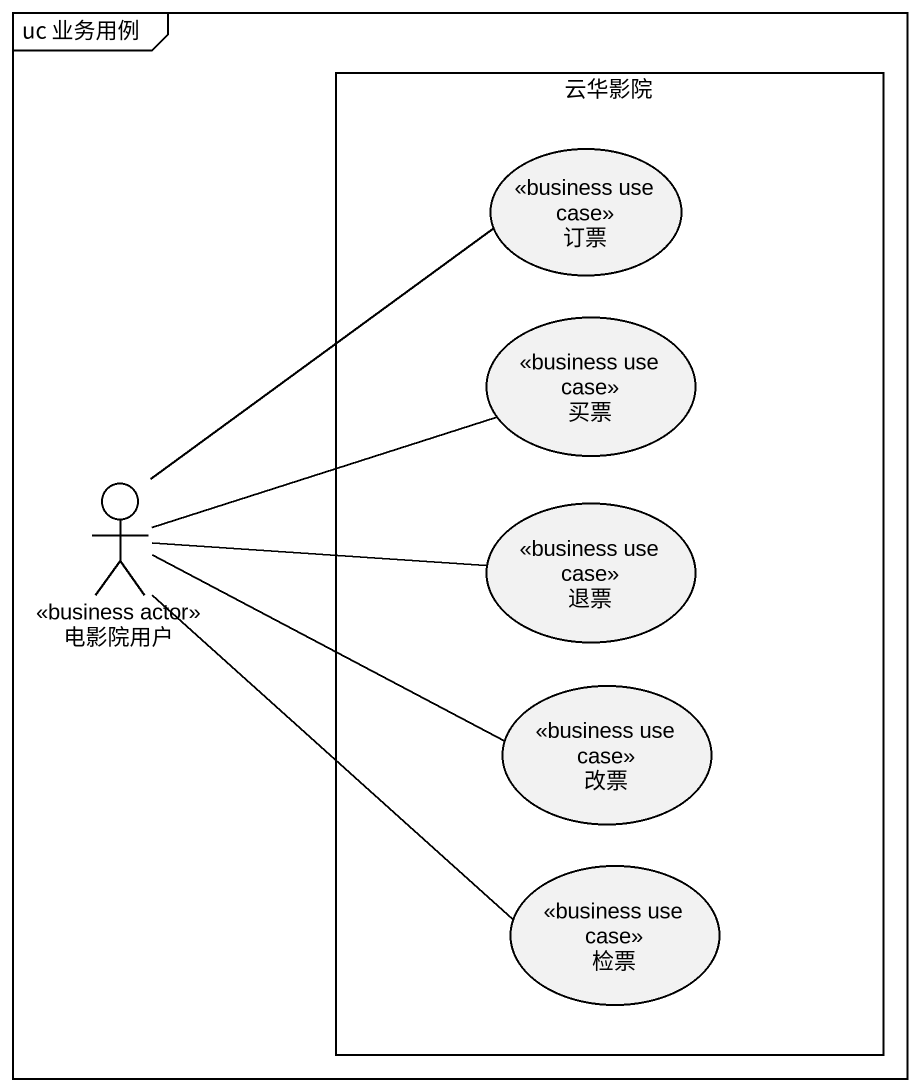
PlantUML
@startuml
mainframe uc 业务用例
rectangle 云华影院 {
  usecase 订票 <<business use case>>
  usecase 买票 <<business use case>>
  usecase 退票 <<business use case>>
  usecase 改票 <<business use case>>
  usecase 检票 <<business use case>>
}
actor 电影院用户 <<business actor>>
电影院用户 -up- 订票
电影院用户 -right- 买票
电影院用户 -right- 退票
电影院用户 -right- 改票
电影院用户 -- 检票
@enduml
